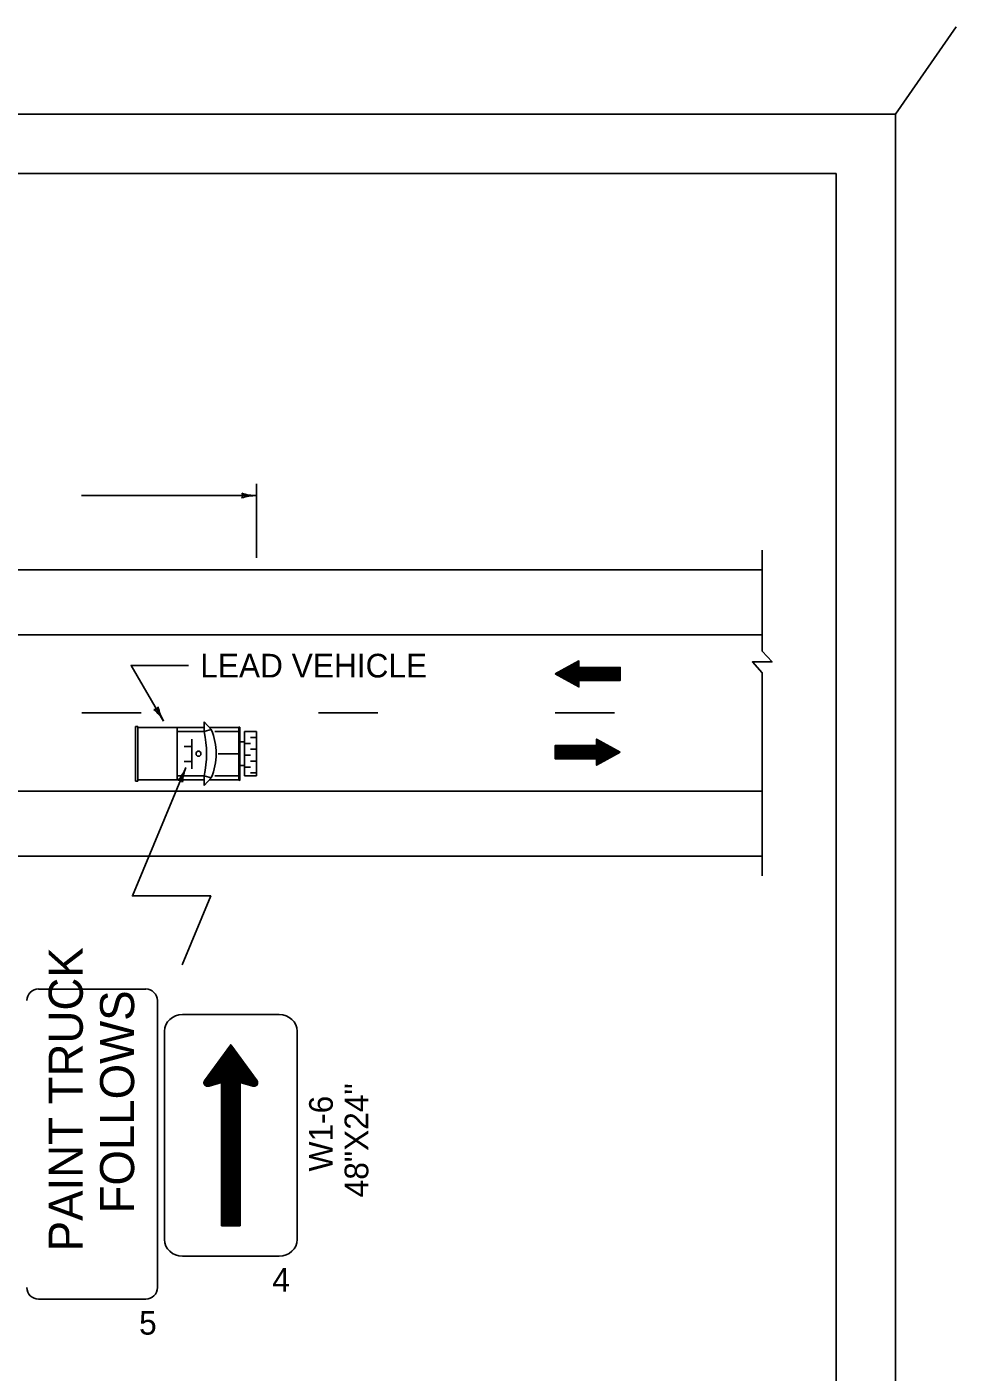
# Model space of a CAD drawing. Extents: x 999 to 1036.5, y 999.1 to 1022.7.
# Drawn here: x 1028.66 to 1036.51, y 1011.37 to 1022.74 of the extents above; entities that cross this region are included whole.
import ezdxf

# ---------------------------------------------------------------- set-up
doc = ezdxf.new("R2010")
doc.units = 0
for name, color, linetype in [('Level 1', 7, 'Continuous'), ('Level 10', 7, 'Continuous'), ('Level 14', 7, 'Continuous')]:
    doc.layers.add(name, color=color, linetype=linetype)

msp = doc.modelspace()

# ---------------------------------------------------------------- linework, layer by layer
at = {"layer": 'Level 1'}
for p, q in [((1030.6, 1018.251), (1030.6, 1018.878)), ((1029.12, 1018.778), (1030.6, 1018.778)), ((1007.625, 1018.151), (1034.875, 1018.151)), ((1007.625, 1017.601), (1034.875, 1017.601)), ((1029.125, 1016.941), (1029.625, 1016.941)), ((1031.125, 1016.941), (1031.625, 1016.941)), ((1033.125, 1016.941), (1033.625, 1016.941)), ((1029.578, 1016.366), (1029.578, 1016.827)), ((1029.578, 1016.827), (1029.598, 1016.827)), ((1029.598, 1016.366), (1029.598, 1016.827)), ((1029.598, 1016.817), (1030.158, 1016.817)), ((1029.929, 1016.817), (1029.929, 1016.377)), ((1030.158, 1016.784), (1030.158, 1016.867)), ((1030.158, 1016.867), (1030.218, 1016.801)), ((1030.158, 1016.784), (1030.218, 1016.801)), ((1030.203, 1016.817), (1030.45, 1016.817)), ((1030.45, 1016.377), (1030.45, 1016.817)), ((1030.46, 1016.817), (1030.46, 1016.377)), ((1029.929, 1016.784), (1030.158, 1016.784)), ((1030.054, 1016.469), (1030.054, 1016.719)), ((1030.45, 1016.784), (1030.248, 1016.784)), ((1030.46, 1016.697), (1030.5, 1016.697)), ((1030.5, 1016.784), (1030.5, 1016.41)), ((1030.5, 1016.784), (1030.6, 1016.784)), ((1030.5, 1016.684), (1030.55, 1016.684)), ((1030.6, 1016.734), (1030.55, 1016.734)), ((1030.6, 1016.784), (1030.6, 1016.41)), ((1030.054, 1016.657), (1029.989, 1016.657)), ((1030.45, 1016.597), (1030.275, 1016.597)), ((1030.5, 1016.584), (1030.55, 1016.584)), ((1030.6, 1016.634), (1030.55, 1016.634)), ((1030.054, 1016.532), (1029.989, 1016.532)), ((1030.46, 1016.497), (1030.5, 1016.497)), ((1030.5, 1016.484), (1030.55, 1016.484)), ((1030.6, 1016.534), (1030.55, 1016.534)), ((1029.578, 1016.366), (1029.598, 1016.366)), ((1029.598, 1016.377), (1030.158, 1016.377)), ((1029.929, 1016.41), (1030.158, 1016.41)), ((1030.158, 1016.41), (1030.218, 1016.394)), ((1030.158, 1016.41), (1030.158, 1016.328)), ((1030.158, 1016.328), (1030.218, 1016.394)), ((1030.203, 1016.377), (1030.45, 1016.377)), ((1030.45, 1016.41), (1030.248, 1016.41)), ((1030.5, 1016.41), (1030.5, 1016.41)), ((1030.5, 1016.41), (1030.6, 1016.41)), ((1030.6, 1016.434), (1030.55, 1016.434)), ((1007.625, 1016.281), (1034.875, 1016.281)), ((1007.625, 1015.731), (1034.875, 1015.731)), ((1029.763, 1012.087), (1029.763, 1014.511)), ((1030.387, 1014.133), (1030.156, 1013.818)), ((1030.39, 1014.129), (1030.157, 1013.811)), ((1030.393, 1014.125), (1030.16, 1013.805)), ((1030.383, 1014.138), (1030.162, 1013.834)), ((1030.396, 1014.12), (1030.162, 1013.8)), ((1030.399, 1014.116), (1030.166, 1013.797)), ((1030.402, 1014.112), (1030.17, 1013.793)), ((1030.405, 1014.107), (1030.175, 1013.791)), ((1030.409, 1014.103), (1030.18, 1013.789)), ((1030.412, 1014.099), (1030.185, 1013.788)), ((1030.415, 1014.094), (1030.191, 1013.788)), ((1030.418, 1014.09), (1030.198, 1013.789)), ((1030.421, 1014.086), (1030.206, 1013.791)), ((1030.424, 1014.081), (1030.214, 1013.793)), ((1030.428, 1014.077), (1030.222, 1013.796)), ((1030.431, 1014.073), (1030.23, 1013.798)), ((1030.383, 1014.138), (1030.605, 1013.834)), ((1030.434, 1014.068), (1030.238, 1013.8)), ((1030.437, 1014.064), (1030.246, 1013.803)), ((1030.44, 1014.06), (1030.254, 1013.805)), ((1030.443, 1014.055), (1030.262, 1013.807)), ((1030.446, 1014.051), (1030.27, 1013.809)), ((1030.45, 1014.047), (1030.278, 1013.812)), ((1030.453, 1014.042), (1030.286, 1013.814)), ((1030.456, 1014.038), (1030.294, 1013.816)), ((1030.459, 1014.034), (1030.302, 1013.818)), ((1030.462, 1014.03), (1030.309, 1013.819)), ((1030.466, 1014.025), (1030.315, 1013.819)), ((1030.469, 1014.021), (1030.321, 1013.819)), ((1030.472, 1014.017), (1030.328, 1013.819)), ((1030.475, 1014.012), (1030.334, 1013.819)), ((1030.478, 1014.008), (1030.34, 1013.819)), ((1030.481, 1014.004), (1030.347, 1013.819)), ((1030.484, 1013.999), (1030.353, 1013.819)), ((1030.488, 1013.995), (1030.359, 1013.819)), ((1030.491, 1013.991), (1030.366, 1013.819)), ((1030.494, 1013.986), (1030.372, 1013.819)), ((1030.497, 1013.982), (1030.378, 1013.819)), ((1030.5, 1013.978), (1030.385, 1013.819)), ((1030.503, 1013.973), (1030.391, 1013.819)), ((1030.507, 1013.969), (1030.397, 1013.819)), ((1030.51, 1013.965), (1030.403, 1013.819)), ((1030.513, 1013.96), (1030.41, 1013.819)), ((1030.516, 1013.956), (1030.416, 1013.819)), ((1030.519, 1013.952), (1030.423, 1013.819)), ((1030.522, 1013.947), (1030.429, 1013.819)), ((1030.525, 1013.943), (1030.435, 1013.819)), ((1030.529, 1013.939), (1030.441, 1013.819)), ((1030.532, 1013.934), (1030.448, 1013.819)), ((1030.535, 1013.93), (1030.454, 1013.819)), ((1030.538, 1013.926), (1030.46, 1013.819)), ((1030.541, 1013.921), (1030.466, 1013.818)), ((1030.544, 1013.917), (1030.471, 1013.817)), ((1030.548, 1013.913), (1030.476, 1013.815)), ((1030.551, 1013.908), (1030.482, 1013.814)), ((1030.554, 1013.904), (1030.487, 1013.812)), ((1030.557, 1013.9), (1030.492, 1013.811)), ((1030.56, 1013.895), (1030.497, 1013.809)), ((1030.563, 1013.891), (1030.502, 1013.808)), ((1030.566, 1013.887), (1030.508, 1013.806)), ((1030.57, 1013.882), (1030.513, 1013.805)), ((1030.573, 1013.878), (1030.518, 1013.803)), ((1030.576, 1013.874), (1030.523, 1013.802)), ((1030.579, 1013.869), (1030.529, 1013.8)), ((1030.582, 1013.865), (1030.534, 1013.799)), ((1030.586, 1013.861), (1030.539, 1013.797)), ((1030.589, 1013.856), (1030.544, 1013.796)), ((1030.592, 1013.852), (1030.55, 1013.794)), ((1030.595, 1013.848), (1030.555, 1013.793)), ((1030.598, 1013.843), (1030.56, 1013.791)), ((1030.304, 1013.819), (1030.199, 1013.789)), ((1030.304, 1013.819), (1030.304, 1012.607)), ((1030.304, 1013.819), (1030.462, 1013.819)), ((1030.31, 1013.819), (1030.31, 1012.607)), ((1030.315, 1013.819), (1030.315, 1012.607)), ((1030.32, 1013.819), (1030.32, 1012.607)), ((1030.325, 1013.819), (1030.325, 1012.607)), ((1030.331, 1013.819), (1030.331, 1012.607)), ((1030.336, 1013.819), (1030.336, 1012.607)), ((1030.341, 1013.819), (1030.341, 1012.607)), ((1030.347, 1013.819), (1030.347, 1012.607)), ((1030.352, 1013.819), (1030.352, 1012.607)), ((1030.357, 1013.819), (1030.357, 1012.607)), ((1030.362, 1013.819), (1030.362, 1012.607)), ((1030.368, 1013.819), (1030.368, 1012.606)), ((1030.373, 1013.819), (1030.373, 1012.607)), ((1030.378, 1013.819), (1030.378, 1012.607)), ((1030.383, 1013.819), (1030.383, 1012.607)), ((1030.389, 1013.819), (1030.389, 1012.607)), ((1030.394, 1013.819), (1030.394, 1012.607)), ((1030.399, 1013.819), (1030.399, 1012.607)), ((1030.404, 1013.819), (1030.404, 1012.607)), ((1030.41, 1013.819), (1030.41, 1012.607)), ((1030.415, 1013.819), (1030.415, 1012.607)), ((1030.42, 1013.819), (1030.42, 1012.607)), ((1030.425, 1013.819), (1030.425, 1012.607)), ((1030.431, 1013.816), (1030.431, 1012.604)), ((1030.436, 1013.819), (1030.436, 1012.607)), ((1030.441, 1013.819), (1030.441, 1012.607)), ((1030.446, 1013.819), (1030.446, 1012.607)), ((1030.452, 1013.819), (1030.452, 1012.607)), ((1030.457, 1013.819), (1030.457, 1012.607)), ((1030.462, 1013.819), (1030.462, 1012.607)), ((1030.462, 1013.819), (1030.568, 1013.789)), ((1030.601, 1013.839), (1030.565, 1013.79)), ((1030.605, 1013.835), (1030.571, 1013.788)), ((1030.607, 1013.83), (1030.576, 1013.788)), ((1030.61, 1013.824), (1030.583, 1013.788)), ((1030.61, 1013.817), (1030.591, 1013.791)), ((1030.304, 1012.607), (1030.462, 1012.607))]:
    msp.add_line(p, q, dxfattribs=at)
for points in [[(1034.875, 1015.566), (1034.875, 1017.28), (1034.792, 1017.372), (1034.958, 1017.372), (1034.875, 1017.463), (1034.875, 1018.316)], [(1033.3, 1017.367), (1033.325, 1017.367)], [(1033.31, 1017.373), (1033.325, 1017.373)], [(1033.32, 1017.378), (1033.325, 1017.378)], [(1030.025, 1017.343), (1029.54, 1017.343), (1029.815, 1016.873)], [(1033.129, 1017.268), (1033.675, 1017.268)], [(1033.131, 1017.274), (1033.675, 1017.274)], [(1033.139, 1017.263), (1033.675, 1017.263)], [(1033.139, 1017.263), (1033.675, 1017.263)], [(1033.141, 1017.279), (1033.675, 1017.279)], [(1033.149, 1017.257), (1033.675, 1017.257)], [(1033.151, 1017.285), (1033.675, 1017.285)], [(1033.161, 1017.29), (1033.675, 1017.29)], [(1033.171, 1017.296), (1033.675, 1017.296)], [(1033.181, 1017.301), (1033.675, 1017.301)], [(1033.191, 1017.307), (1033.675, 1017.307)], [(1033.201, 1017.312), (1033.675, 1017.312)], [(1033.211, 1017.318), (1033.675, 1017.318)], [(1033.221, 1017.323), (1033.675, 1017.323)], [(1033.231, 1017.329), (1033.325, 1017.329)], [(1033.24, 1017.334), (1033.325, 1017.334)], [(1033.24, 1017.334), (1033.325, 1017.334)], [(1033.25, 1017.34), (1033.325, 1017.34)], [(1033.26, 1017.345), (1033.325, 1017.345)], [(1033.27, 1017.351), (1033.325, 1017.351)], [(1033.28, 1017.356), (1033.325, 1017.356)], [(1033.29, 1017.362), (1033.325, 1017.362)], [(1033.159, 1017.252), (1033.675, 1017.252)], [(1033.169, 1017.246), (1033.675, 1017.246)], [(1033.179, 1017.241), (1033.675, 1017.241)], [(1033.189, 1017.235), (1033.675, 1017.235)], [(1033.199, 1017.23), (1033.675, 1017.23)], [(1033.209, 1017.224), (1033.675, 1017.224)], [(1033.22, 1017.219), (1033.675, 1017.219)], [(1033.225, 1017.216), (1033.675, 1017.216)], [(1033.235, 1017.211), (1033.325, 1017.211)], [(1033.245, 1017.205), (1033.325, 1017.205)], [(1033.255, 1017.2), (1033.325, 1017.2)], [(1033.265, 1017.194), (1033.325, 1017.194)], [(1033.275, 1017.189), (1033.325, 1017.189)], [(1033.285, 1017.183), (1033.325, 1017.183)], [(1033.295, 1017.178), (1033.325, 1017.178)], [(1033.305, 1017.172), (1033.325, 1017.172)], [(1033.315, 1017.167), (1033.325, 1017.167)], [(1033.325, 1017.161), (1033.325, 1017.161)], [(1033.474, 1016.72), (1033.474, 1016.72)], [(1033.484, 1016.715), (1033.474, 1016.715)], [(1033.494, 1016.709), (1033.474, 1016.709)], [(1033.504, 1016.704), (1033.474, 1016.704)], [(1033.514, 1016.698), (1033.474, 1016.698)], [(1033.524, 1016.693), (1033.474, 1016.693)], [(1033.534, 1016.687), (1033.474, 1016.687)], [(1033.574, 1016.665), (1033.124, 1016.665)], [(1033.579, 1016.662), (1033.124, 1016.662)], [(1033.59, 1016.657), (1033.124, 1016.657)], [(1033.6, 1016.651), (1033.124, 1016.651)], [(1033.61, 1016.646), (1033.124, 1016.646)], [(1033.62, 1016.64), (1033.124, 1016.64)], [(1033.63, 1016.635), (1033.124, 1016.635)], [(1033.64, 1016.629), (1033.124, 1016.629)], [(1033.65, 1016.624), (1033.124, 1016.624)], [(1033.66, 1016.618), (1033.124, 1016.618)], [(1033.66, 1016.618), (1033.124, 1016.618)], [(1033.67, 1016.613), (1033.124, 1016.613)], [(1033.668, 1016.607), (1033.124, 1016.607)], [(1033.658, 1016.602), (1033.124, 1016.602)], [(1033.648, 1016.596), (1033.124, 1016.596)], [(1033.638, 1016.591), (1033.124, 1016.591)], [(1033.628, 1016.585), (1033.124, 1016.585)], [(1033.618, 1016.58), (1033.124, 1016.58)], [(1033.608, 1016.574), (1033.124, 1016.574)], [(1033.544, 1016.682), (1033.474, 1016.682)], [(1033.554, 1016.676), (1033.474, 1016.676)], [(1033.564, 1016.671), (1033.474, 1016.671)], [(1030.004, 1016.48), (1029.551, 1015.395), (1030.214, 1015.395), (1029.972, 1014.812)], [(1033.598, 1016.569), (1033.124, 1016.569)], [(1033.588, 1016.563), (1033.124, 1016.563)], [(1033.578, 1016.558), (1033.124, 1016.558)], [(1033.568, 1016.552), (1033.474, 1016.552)], [(1033.559, 1016.547), (1033.474, 1016.547)], [(1033.559, 1016.547), (1033.474, 1016.547)], [(1033.549, 1016.541), (1033.474, 1016.541)], [(1033.539, 1016.536), (1033.474, 1016.536)], [(1033.529, 1016.53), (1033.474, 1016.53)], [(1033.519, 1016.525), (1033.474, 1016.525)], [(1033.509, 1016.519), (1033.474, 1016.519)], [(1033.499, 1016.514), (1033.474, 1016.514)], [(1033.489, 1016.508), (1033.474, 1016.508)], [(1033.479, 1016.503), (1033.474, 1016.503)], [(1029.665, 1014.609), (1028.758, 1014.609)], [(1030.791, 1014.393), (1029.976, 1014.393)], [(1029.822, 1014.253), (1029.822, 1012.492)], [(1030.945, 1014.253), (1030.945, 1012.492)], [(1029.976, 1012.352), (1030.791, 1012.352)], [(1029.665, 1011.989), (1028.758, 1011.989)]]:
    msp.add_lwpolyline(points, dxfattribs=at)
for points in [[(1033.125, 1017.271), (1033.325, 1017.161), (1033.325, 1017.216), (1033.675, 1017.216), (1033.675, 1017.326), (1033.325, 1017.326), (1033.325, 1017.381)], [(1033.674, 1016.611), (1033.474, 1016.72), (1033.474, 1016.665), (1033.124, 1016.665), (1033.124, 1016.555), (1033.474, 1016.555), (1033.474, 1016.5)], [(1030.162, 1013.834), (1030.383, 1014.138), (1030.605, 1013.834), (1030.609, 1013.826), (1030.61, 1013.821), (1030.61, 1013.813), (1030.607, 1013.805), (1030.602, 1013.798), (1030.598, 1013.794), (1030.592, 1013.791), (1030.588, 1013.789), (1030.581, 1013.788), (1030.574, 1013.788), (1030.569, 1013.789), (1030.568, 1013.789), (1030.462, 1013.819), (1030.304, 1013.819), (1030.199, 1013.789), (1030.192, 1013.788), (1030.185, 1013.788), (1030.18, 1013.789), (1030.175, 1013.791), (1030.17, 1013.793), (1030.166, 1013.797), (1030.162, 1013.8), (1030.16, 1013.805), (1030.157, 1013.811), (1030.156, 1013.818), (1030.158, 1013.825), (1030.16, 1013.831)], [(1030.304, 1013.3), (1030.462, 1013.3), (1030.462, 1013.819), (1030.304, 1013.819)]]:
    msp.add_lwpolyline(points, close=True, dxfattribs=at)
for centre, radius, start, end in [((1030.452, 1018.778), 0.0312, 318.7746, 40.8913), ((1030.6, 1019.168), 0.391, 251.3472, 269.9939), ((1030.6, 1018.387), 0.391, 90, 108.6688), ((1030.6, 1018.387), 0.391, 89.9878, 90), ((1029.739, 1017.001), 0.0312, 259.1214, 341.2381), ((1029.477, 1016.676), 0.391, 30.3468, 49.0155), ((1030.152, 1017.071), 0.391, 191.6939, 210.3406), ((1029.477, 1016.676), 0.391, 30.3345, 30.3468), ((1029.643, 1016.63), 0.391, 318.6995, 337.3462), ((1030.365, 1016.329), 0.391, 157.3523, 176.0211), ((1030.365, 1016.329), 0.391, 157.3401, 157.3523), ((1029.947, 1016.343), 0.0312, 26.1269, 108.2436), ((1028.758, 1014.511), 0.0983, 90, 180), ((1029.664, 1014.511), 0.0983, 0, 90), ((1028.758, 1012.087), 0.0983, 180, 270), ((1029.664, 1012.087), 0.0983, 270, 360)]:
    msp.add_arc(centre, radius, start, end, dxfattribs=at)
for centre, major_axis, start_param, end_param in [((1029.823, 1016.597), (0, 0.48), 4.274479, 5.150299), ((1030.455, 1016.817), (0, 0.00555), 4.720653, 7.845717), ((1029.445, 1016.597), (0, 0.806), 4.478172, 4.946606), ((1030.455, 1016.377), (0, -0.00555), 4.720653, 7.845717), ((1029.976, 1014.253), (-0.154, 0), 4.712389, 6.283185), ((1030.791, 1014.253), (-0.154, 0), 3.141593, 4.712389), ((1030.189, 1013.818), (-0.0329, 0), 5.697333, 8.157484), ((1030.577, 1013.818), (0.0329, 0), 4.39271, 6.869038), ((1029.976, 1012.492), (0.154, 0), 3.141593, 4.712389), ((1030.791, 1012.492), (0.154, 0), 4.712389, 6.283185)]:
    msp.add_ellipse(centre, major_axis=major_axis, ratio=0.909091, start_param=start_param, end_param=end_param, dxfattribs=at)
msp.add_ellipse((1030.11, 1016.597), major_axis=(0, 0.022), ratio=0.909091, dxfattribs=at)
at = {"layer": 'Level 10'}
for p, q in [((1007, 1021.5), (1035.5, 1021.5)), ((1035.5, 1021.5), (1035.5, 1000.5))]:
    msp.add_line(p, q, dxfattribs=at)
at = {"layer": 'Level 14'}
for p, q in [((1036, 1022), (1036.513, 1022.737)), ((1000, 1022), (1036, 1022)), ((1036, 1022), (1036, 1000))]:
    msp.add_line(p, q, dxfattribs=at)

# ---------------------------------------------------------------- texts
at = {"layer": 'Level 1'}
for s, p in [('LEAD VEHICLE', (1030.125, 1017.241)), ('4', (1030.734, 1012.052)), ('5', (1029.608, 1011.689))]:
    msp.add_text(s, height=0.2, dxfattribs=at).set_placement(p)
for s, height, p in [('PAINT TRUCK', 0.28817, (1029.132, 1012.393)), ('FOLLOWS', 0.2882, (1029.566, 1012.713)), ('48"X24"', 0.2, (1031.545, 1012.849)), ('W1-6', 0.2, (1031.245, 1013.068))]:
    msp.add_text(s, height=height, rotation=90, dxfattribs=at).set_placement(p)

doc.saveas('drawing.dxf')
